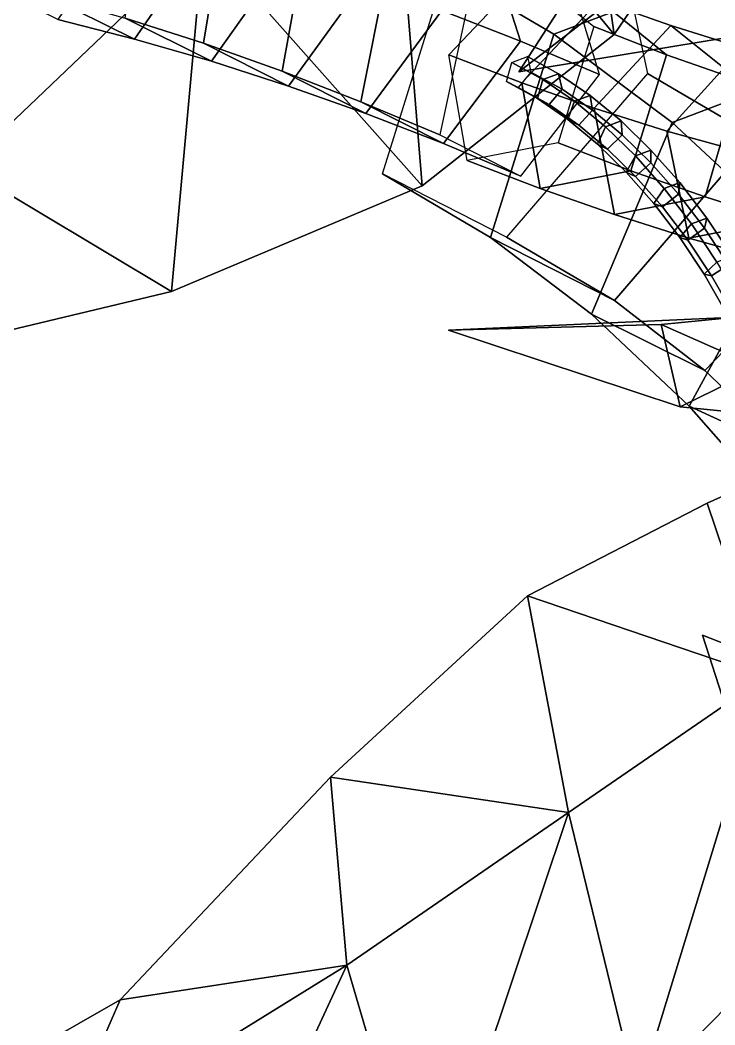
# Model space of a CAD drawing. Header units: metres. Extents: x -219 to 389, y -251 to 301.
# Drawn here: x 230.25 to 247.14, y -33.3 to -8.87 of the extents above; entities that cross this region are included whole.
import ezdxf

# ---------------------------------------------------------------- set-up
doc = ezdxf.new("R2010")
doc.units = ezdxf.units.M

msp = doc.modelspace()

# ---------------------------------------------------------------- linework, layer by layer
at = {"layer": 'Breeder_2Pdncle', "color": 3}
for points in [[(244.6397, -6.1383, 748.2801), (247.2648, -7.6797, 750.7367), (243.2263, -9.2122, 754.0906), (240.6012, -7.6708, 751.634)], [(245.5023, -10.1707, 744.828), (248.1274, -11.7122, 747.2846), (247.2648, -7.6797, 750.7367), (244.6397, -6.1383, 748.2801)], [(240.6012, -7.6708, 751.634), (243.2263, -9.2122, 754.0906), (241.6901, -14.155, 752.6307), (239.065, -12.6135, 750.1741)], [(247.2648, -7.6797, 750.7367), (250.1398, -9.8309, 753.2156), (246.1013, -11.3634, 756.5695), (243.2263, -9.2122, 754.0906)], [(243.2263, -9.2122, 754.0906), (246.1013, -11.3634, 756.5695), (244.1465, -16.02509, 754.734), (241.6901, -14.155, 752.6307)], [(250.1398, -9.8309, 753.2156), (252.9167, -12.4057, 755.3827), (248.8781, -13.9382, 758.7367), (246.1013, -11.3634, 756.5695)], [(242.0767, -14.1497, 745.9919), (244.7018, -15.6912, 748.4485), (248.1274, -11.7122, 747.2846), (245.5023, -10.1707, 744.828)], [(246.1013, -11.3634, 756.5695), (248.8781, -13.9382, 758.7367), (246.5161, -18.2556, 756.5681), (244.1465, -16.02509, 754.734)], [(244.7018, -15.6912, 748.4485), (246.901, -17.3885, 750.3209), (250.5838, -13.5823, 749.3879), (248.1274, -11.7122, 747.2846)], [(239.065, -12.6135, 750.1741), (241.6901, -14.155, 752.6307), (244.7018, -15.6912, 748.4485), (242.0767, -14.1497, 745.9919)], [(246.901, -17.3885, 750.3209), (249.0203, -19.4075, 751.9503), (252.9534, -15.8128, 751.2219), (250.5838, -13.5823, 749.3879)], [(241.6901, -14.155, 752.6307), (244.1465, -16.02509, 754.734), (246.901, -17.3885, 750.3209), (244.7018, -15.6912, 748.4485)], [(248.8781, -13.9382, 758.7367), (251.5152, -16.8981, 760.5595), (248.7634, -20.8131, 758.1055), (246.5161, -18.2556, 756.5681)], [(244.1465, -16.02509, 754.734), (246.5161, -18.2556, 756.5681), (249.0203, -19.4075, 751.9503), (246.901, -17.3885, 750.3209)], [(246.5161, -18.2556, 756.5681), (248.7634, -20.8131, 758.1055), (251.0281, -21.7177, 753.3123), (249.0203, -19.4075, 751.9503)]]:
    msp.add_3dface(points, dxfattribs=at)
at = {"layer": 'Breeder_Intrnd', "color": 3}
for points in [[(233.2714, -5.6411, 741.9654), (235.2292, -6.2699, 744.0355), (234.7116, -9.4357, 743.5624), (232.8046, -8.8224, 741.5464)], [(240.504, -8.6412, 742.3301), (242.4179, -9.3842, 744.2952), (241.5912, -6.8034, 746.0757), (239.6262, -6.04152, 744.0579)], [(231.1678, -8.8581, 735.2743), (233.0322, -9.3328, 737.3023), (234.7842, -6.8017, 736.2834), (232.8888, -6.3196, 734.2214)], [(235.2292, -6.2699, 744.0355), (237.1912, -6.9655, 746.0801), (236.6227, -10.1141, 745.5536), (234.7116, -9.4357, 743.5624)], [(233.0322, -9.3328, 737.3023), (234.9028, -9.8723, 739.3082), (236.6859, -7.3496, 738.323), (234.7842, -6.8017, 736.2834)], [(242.4179, -9.3842, 744.2952), (244.3336, -10.1914, 746.2331), (243.5581, -7.6313, 748.0657), (241.5912, -6.8034, 746.0757)], [(237.1912, -6.9655, 746.0801), (239.1562, -7.7275, 748.098), (238.5366, -10.8571, 747.5187), (236.6227, -10.1141, 745.5536)], [(234.9028, -9.8723, 739.3082), (236.7786, -10.476, 741.291), (238.5929, -7.9629, 740.339), (236.6859, -7.3496, 738.323)], [(229.0074, -7.7924, 737.4449), (230.9028, -8.2745, 739.5068), (233.0322, -9.3328, 737.3023), (231.1678, -8.8581, 735.2743)], [(239.1562, -7.7275, 748.098), (241.123, -8.5553, 750.088), (240.4523, -11.6643, 749.4565), (238.5366, -10.8571, 747.5187)], [(242.5681, -7.7156, 748.9182), (244.338, -8.3978, 750.7224), (242.4467, -10.3988, 751.8213), (240.6767, -9.7166, 750.0172)], [(244.1989, -9.03117, 746.8209), (245.9688, -9.7133, 748.6251), (244.338, -8.3978, 750.7224), (242.5681, -7.7156, 748.9182)], [(236.7786, -10.476, 741.291), (238.6583, -11.1438, 743.2493), (240.504, -8.6412, 742.3301), (238.5929, -7.9629, 740.339)], [(230.9028, -8.2745, 739.5068), (232.8046, -8.8224, 741.5464), (234.9028, -9.8723, 739.3082), (233.0322, -9.3328, 737.3023)], [(244.338, -8.3978, 750.7224), (246.0702, -9.003, 752.5014), (244.2077, -11.01459, 753.6299), (242.4467, -10.3988, 751.8213)], [(245.9688, -9.7133, 748.6251), (247.7299, -10.3291, 750.4336), (246.0702, -9.003, 752.5014), (244.338, -8.3978, 750.7224)], [(238.6583, -11.1438, 743.2493), (240.5409, -11.8751, 745.1819), (242.4179, -9.3842, 744.2952), (240.504, -8.6412, 742.3301)], [(232.8046, -8.8224, 741.5464), (234.7116, -9.4357, 743.5624), (236.7786, -10.476, 741.291), (234.9028, -9.8723, 739.3082)], [(243.3306, -11.8574, 746.6041), (245.1006, -12.5396, 748.4082), (245.9688, -9.7133, 748.6251), (244.1989, -9.03117, 746.8209)], [(246.0702, -9.003, 752.5014), (247.8056, -9.5477, 754.2969), (245.972, -11.5689, 755.4551), (244.2077, -11.01459, 753.6299)], [(247.7299, -10.3291, 750.4336), (249.4941, -10.8834, 752.2589), (247.8056, -9.5477, 754.2969), (246.0702, -9.003, 752.5014)], [(234.7116, -9.4357, 743.5624), (236.6227, -10.1141, 745.5536), (238.6583, -11.1438, 743.2493), (236.7786, -10.476, 741.291)], [(240.5409, -11.8751, 745.1819), (242.4252, -12.6696, 747.0878), (244.3336, -10.1914, 746.2331), (242.4179, -9.3842, 744.2952)], [(240.6767, -9.7166, 750.0172), (242.4467, -10.3988, 751.8213), (242.8909, -12.9696, 750.4134), (241.1209, -12.2875, 748.6093)], [(245.1006, -12.5396, 748.4082), (246.9086, -13.1726, 750.2648), (247.7299, -10.3291, 750.4336), (245.9688, -9.7133, 748.6251)], [(247.8056, -9.5477, 754.2969), (249.543, -10.03163, 756.1077), (247.7383, -12.06141, 757.296), (245.972, -11.5689, 755.4551)], [(236.6227, -10.1141, 745.5536), (238.5366, -10.8571, 747.5187), (240.5409, -11.8751, 745.1819), (238.6583, -11.1438, 743.2493)], [(242.4467, -10.3988, 751.8213), (244.2077, -11.01459, 753.6299), (244.6989, -13.6027, 752.27), (242.8909, -12.9696, 750.4134)], [(246.9086, -13.1726, 750.2648), (248.7199, -13.7426, 752.1385), (249.4941, -10.8834, 752.2589), (247.7299, -10.3291, 750.4336)], [(238.5366, -10.8571, 747.5187), (240.4523, -11.6643, 749.4565), (242.4252, -12.6696, 747.0878), (240.5409, -11.8751, 745.1819)], [(244.2077, -11.01459, 753.6299), (245.972, -11.5689, 755.4551), (246.5102, -14.1726, 754.1437), (244.6989, -13.6027, 752.27)], [(245.972, -11.5689, 755.4551), (247.7383, -12.06141, 757.296), (248.3237, -14.6791, 756.0336), (246.5102, -14.1726, 754.1437)], [(241.1209, -12.2875, 748.6093), (242.8909, -12.9696, 750.4134), (245.1006, -12.5396, 748.4082), (243.3306, -11.8574, 746.6041)], [(242.8909, -12.9696, 750.4134), (244.6989, -13.6027, 752.27), (246.9086, -13.1726, 750.2648), (245.1006, -12.5396, 748.4082)], [(244.6989, -13.6027, 752.27), (246.5102, -14.1726, 754.1437), (248.7199, -13.7426, 752.1385), (246.9086, -13.1726, 750.2648)], [(246.5102, -14.1726, 754.1437), (248.3237, -14.6791, 756.0336), (250.5334, -14.2491, 754.0284), (248.7199, -13.7426, 752.1385)]]:
    msp.add_3dface(points, dxfattribs=at)
at = {"layer": 'Breeder_Leaf', "color": 3}
for points in [[(243.1686, 1.3768, 764.7017), (244.6916, -9.2194, 767.0155), (239.1805, -2.5251, 767.7213)], [(243.1686, 1.3768, 764.7017), (239.1805, -2.5251, 767.7213), (244.6916, -9.2194, 767.0155)], [(243.1686, 1.3768, 764.7017), (247.5771, -4.9774, 763.8988), (244.6916, -9.2194, 767.0155)], [(243.1686, 1.3768, 764.7017), (244.6916, -9.2194, 767.0155), (247.5771, -4.9774, 763.8988)], [(239.1805, -2.5251, 767.7213), (240.0253, -12.8994, 771.1153), (234.7054, -6.9087, 771.1326)], [(239.1805, -2.5251, 767.7213), (234.7054, -6.9087, 771.1326), (240.0253, -12.8994, 771.1153)], [(244.6916, -9.2194, 767.0155), (240.0253, -12.8994, 771.1153), (239.1805, -2.5251, 767.7213)], [(244.6916, -9.2194, 767.0155), (239.1805, -2.5251, 767.7213), (240.0253, -12.8994, 771.1153)], [(248.9226, -4.2183, 764.8323), (249.3193, -10.9321, 772.9036), (244.9997, -5.2709, 771.272)], [(248.9226, -4.2183, 764.8323), (244.9997, -5.2709, 771.272), (249.3193, -10.9321, 772.9036)], [(228.888, -12.4532, 774.8708), (227.5856, -7.3212, 777.0546), (234.7054, -6.9087, 771.1326)], [(228.888, -12.4532, 774.8708), (234.7054, -6.9087, 771.1326), (227.5856, -7.3212, 777.0546)], [(234.7054, -6.9087, 771.1326), (233.9341, -15.4743, 775.0466), (228.888, -12.4532, 774.8708)], [(234.7054, -6.9087, 771.1326), (228.888, -12.4532, 774.8708), (233.9341, -15.4743, 775.0466)], [(240.0253, -12.8994, 771.1153), (233.9341, -15.4743, 775.0466), (234.7054, -6.9087, 771.1326)], [(240.0253, -12.8994, 771.1153), (234.7054, -6.9087, 771.1326), (233.9341, -15.4743, 775.0466)], [(233.9341, -15.4743, 775.0466), (222.3343, -18.2434, 774.2742), (228.888, -12.4532, 774.8708)], [(233.9341, -15.4743, 775.0466), (228.888, -12.4532, 774.8708), (222.3343, -18.2434, 774.2742)], [(248.3831, -24.8411, 752.9484), (246.9592, -20.614, 757.2839), (248.2372, -20.04263, 752.6621)], [(248.3831, -24.8411, 752.9484), (248.2372, -20.04263, 752.6621), (246.9592, -20.614, 757.2839)], [(242.59, -22.8725, 760.8785), (246.9592, -20.614, 757.2839), (248.3831, -24.8411, 752.9484)], [(242.59, -22.8725, 760.8785), (248.3831, -24.8411, 752.9484), (246.9592, -20.614, 757.2839)], [(243.5812, -28.135, 755.4665), (237.7959, -27.2763, 764.194), (242.59, -22.8725, 760.8785)], [(243.5812, -28.135, 755.4665), (242.59, -22.8725, 760.8785), (237.7959, -27.2763, 764.194)], [(242.59, -22.8725, 760.8785), (248.3831, -24.8411, 752.9484), (243.5812, -28.135, 755.4665)], [(242.59, -22.8725, 760.8785), (243.5812, -28.135, 755.4665), (248.3831, -24.8411, 752.9484)], [(250.5663, -25.285, 751.126), (248.1109, -27.7699, 756.2727), (246.8434, -23.8226, 753.7963)], [(250.5663, -25.285, 751.126), (246.8434, -23.8226, 753.7963), (248.1109, -27.7699, 756.2727)], [(248.3831, -24.8411, 752.9484), (245.2602, -35.03508, 750.441), (243.5812, -28.135, 755.4665)], [(248.3831, -24.8411, 752.9484), (243.5812, -28.135, 755.4665), (245.2602, -35.03508, 750.441)], [(248.3831, -24.8411, 752.9484), (249.2346, -31.05232, 748.3492), (245.2602, -35.03508, 750.441)], [(248.3831, -24.8411, 752.9484), (245.2602, -35.03508, 750.441), (249.2346, -31.05232, 748.3492)], [(238.1943, -31.8464, 758.3099), (232.6845, -32.6897, 765.7169), (237.7959, -27.2763, 764.194)], [(238.1943, -31.8464, 758.3099), (237.7959, -27.2763, 764.194), (232.6845, -32.6897, 765.7169)], [(237.7959, -27.2763, 764.194), (243.5812, -28.135, 755.4665), (238.1943, -31.8464, 758.3099)], [(237.7959, -27.2763, 764.194), (238.1943, -31.8464, 758.3099), (243.5812, -28.135, 755.4665)], [(243.5812, -28.135, 755.4665), (240.1327, -38.4491, 754.2064), (238.1943, -31.8464, 758.3099)], [(243.5812, -28.135, 755.4665), (238.1943, -31.8464, 758.3099), (240.1327, -38.4491, 754.2064)], [(245.2602, -35.03508, 750.441), (240.1327, -38.4491, 754.2064), (243.5812, -28.135, 755.4665)], [(245.2602, -35.03508, 750.441), (243.5812, -28.135, 755.4665), (240.1327, -38.4491, 754.2064)], [(238.1943, -31.8464, 758.3099), (234.2319, -40.414, 758.7348), (231.1532, -36.2082, 761.4651)], [(238.1943, -31.8464, 758.3099), (231.1532, -36.2082, 761.4651), (234.2319, -40.414, 758.7348)], [(231.1532, -36.2082, 761.4651), (232.6845, -32.6897, 765.7169), (238.1943, -31.8464, 758.3099)], [(231.1532, -36.2082, 761.4651), (238.1943, -31.8464, 758.3099), (232.6845, -32.6897, 765.7169)], [(240.1327, -38.4491, 754.2064), (234.2319, -40.414, 758.7348), (238.1943, -31.8464, 758.3099)], [(240.1327, -38.4491, 754.2064), (238.1943, -31.8464, 758.3099), (234.2319, -40.414, 758.7348)], [(222.6802, -38.4162, 761.0561), (232.6845, -32.6897, 765.7169), (231.1532, -36.2082, 761.4651)], [(222.6802, -38.4162, 761.0561), (231.1532, -36.2082, 761.4651), (232.6845, -32.6897, 765.7169)]]:
    msp.add_3dface(points, dxfattribs=at)
at = {"layer": 'Breeder_Petiole', "color": 3}
for points in [[(242.5829, -9.7571, 748.1938), (243.3387, -10.1757, 748.9126), (242.9631, -10.3183, 749.2245), (242.2073, -9.8997, 748.5057)], [(242.671, -10.1367, 747.8802), (243.4268, -10.5552, 748.5989), (243.3387, -10.1757, 748.9126), (242.5829, -9.7571, 748.1938)], [(242.2073, -9.8997, 748.5057), (242.9631, -10.3183, 749.2245), (242.8281, -10.7824, 749.0961), (242.0723, -10.3638, 748.3774)], [(242.3572, -10.5095, 747.993), (243.113, -10.928, 748.7117), (243.4268, -10.5552, 748.5989), (242.671, -10.1367, 747.8802)], [(243.3387, -10.1757, 748.9126), (244.1079, -10.7037, 749.5975), (243.7323, -10.8463, 749.9095), (242.9631, -10.3183, 749.2245)], [(243.4268, -10.5552, 748.5989), (244.1647, -11.06385, 749.2551), (244.1079, -10.7037, 749.5975), (243.3387, -10.1757, 748.9126)], [(242.0723, -10.3638, 748.3774), (242.8281, -10.7824, 749.0961), (243.113, -10.928, 748.7117), (242.3572, -10.5095, 747.993)], [(242.9631, -10.3183, 749.2245), (243.7323, -10.8463, 749.9095), (243.566, -11.291, 749.7523), (242.8281, -10.7824, 749.0961)], [(243.113, -10.928, 748.7117), (243.8317, -11.4247, 749.3502), (244.1647, -11.06385, 749.2551), (243.4268, -10.5552, 748.5989)], [(244.1079, -10.7037, 749.5975), (244.8605, -11.325, 750.2198), (244.4849, -11.4676, 750.5318), (243.7323, -10.8463, 749.9095)], [(244.1647, -11.06385, 749.2551), (244.8865, -11.6618, 749.851), (244.8605, -11.325, 750.2198), (244.1079, -10.7037, 749.5975)], [(242.8281, -10.7824, 749.0961), (243.566, -11.291, 749.7523), (243.8317, -11.4247, 749.3502), (243.113, -10.928, 748.7117)], [(243.7323, -10.8463, 749.9095), (244.4849, -11.4676, 750.5318), (244.2878, -11.889, 750.3482), (243.566, -11.291, 749.7523)], [(243.8317, -11.4247, 749.3502), (244.5346, -12.00836, 749.9299), (244.8865, -11.6618, 749.851), (244.1647, -11.06385, 749.2551)], [(243.566, -11.291, 749.7523), (244.2878, -11.889, 750.3482), (244.5346, -12.00836, 749.9299), (243.8317, -11.4247, 749.3502)], [(244.4849, -11.4676, 750.5318), (245.2137, -12.1761, 751.0855), (244.9866, -12.5706, 750.8782), (244.2878, -11.889, 750.3482)], [(244.8605, -11.325, 750.2198), (245.5893, -12.03366, 750.7736), (245.2137, -12.1761, 751.0855), (244.4849, -11.4676, 750.5318)], [(244.8865, -11.6618, 749.851), (245.5853, -12.3434, 750.381), (245.5893, -12.03366, 750.7736), (244.8605, -11.325, 750.2198)], [(244.5346, -12.00836, 749.9299), (245.215, -12.6734, 750.4452), (245.5853, -12.3434, 750.381), (244.8865, -11.6618, 749.851)], [(244.2878, -11.889, 750.3482), (244.9866, -12.5706, 750.8782), (245.215, -12.6734, 750.4452), (244.5346, -12.00836, 749.9299)], [(245.2137, -12.1761, 751.0855), (245.9115, -12.9652, 751.5652), (245.6556, -13.3293, 751.337), (244.9866, -12.5706, 750.8782)], [(245.5893, -12.03366, 750.7736), (246.2871, -12.8227, 751.2533), (245.9115, -12.9652, 751.5652), (245.2137, -12.1761, 751.0855)], [(245.5853, -12.3434, 750.381), (246.2543, -13.1021, 750.8398), (246.2871, -12.8227, 751.2533), (245.5893, -12.03366, 750.7736)], [(245.215, -12.6734, 750.4452), (245.8662, -13.4134, 750.8912), (246.2543, -13.1021, 750.8398), (245.5853, -12.3434, 750.381)], [(244.9866, -12.5706, 750.8782), (245.6556, -13.3293, 751.337), (245.8662, -13.4134, 750.8912), (245.215, -12.6734, 750.4452)], [(246.2871, -12.8227, 751.2533), (246.9473, -13.6846, 751.6545), (246.5717, -13.8271, 751.9664), (245.9115, -12.9652, 751.5652)], [(246.2543, -13.1021, 750.8398), (246.887, -13.9306, 751.2232), (246.9473, -13.6846, 751.6545), (246.2871, -12.8227, 751.2533)], [(245.9115, -12.9652, 751.5652), (246.5717, -13.8271, 751.9664), (246.2884, -14.1578, 751.7204), (245.6556, -13.3293, 751.337)], [(245.8662, -13.4134, 750.8912), (246.4821, -14.2214, 751.2637), (246.887, -13.9306, 751.2232), (246.2543, -13.1021, 750.8398)], [(245.6556, -13.3293, 751.337), (246.2884, -14.1578, 751.7204), (246.4821, -14.2214, 751.2637), (245.8662, -13.4134, 750.8912)], [(246.5717, -13.8271, 751.9664), (247.188, -14.7536, 752.285), (246.8788, -15.0481, 752.0245), (246.2884, -14.1578, 751.7204)], [(246.9473, -13.6846, 751.6545), (247.5636, -14.6111, 751.9731), (247.188, -14.7536, 752.285), (246.5717, -13.8271, 751.9664)], [(246.887, -13.9306, 751.2232), (247.4775, -14.8209, 751.5273), (247.5636, -14.6111, 751.9731), (246.9473, -13.6846, 751.6545)], [(246.2884, -14.1578, 751.7204), (246.8788, -15.0481, 752.0245), (247.0567, -15.08941, 751.5589), (246.4821, -14.2214, 751.2637)], [(246.4821, -14.2214, 751.2637), (247.0567, -15.08941, 751.5589), (247.4775, -14.8209, 751.5273), (246.887, -13.9306, 751.2232)], [(247.188, -14.7536, 752.285), (247.7543, -15.7358, 752.5182), (247.4212, -15.9916, 752.2466), (246.8788, -15.0481, 752.0245)], [(247.0567, -15.08941, 751.5589), (247.5844, -16.00916, 751.7741), (248.0199, -15.7644, 751.7494), (247.4775, -14.8209, 751.5273)], [(246.8788, -15.0481, 752.0245), (247.4212, -15.9916, 752.2466), (247.5844, -16.00916, 751.7741), (247.0567, -15.08941, 751.5589)]]:
    msp.add_3dface(points, dxfattribs=at)
at = {"layer": 'Breeder_Stipule', "color": 3}
for points in [[(242.3782, -10.1318, 748.1909), (244.7426, -6.4576, 737.9834), (249.1294, -4.9132, 742.9576)], [(242.3782, -10.1318, 748.1909), (249.1294, -4.9132, 742.9576), (244.7426, -6.4576, 737.9834)], [(249.1294, -4.9132, 742.9576), (253.0663, -8.36, 746.7916), (242.3782, -10.1318, 748.1909)], [(249.1294, -4.9132, 742.9576), (242.3782, -10.1318, 748.1909), (253.0663, -8.36, 746.7916)], [(251.5361, -18.7893, 785.3915), (250.2825, -15.8345, 779.175), (245.8369, -16.2729, 785.4384)], [(251.5361, -18.7893, 785.3915), (245.8369, -16.2729, 785.4384), (250.2825, -15.8345, 779.175)], [(251.0524, -15.9433, 790.7098), (246.2983, -18.2721, 789.8378), (240.6626, -16.4138, 794.8414)], [(251.0524, -15.9433, 790.7098), (240.6626, -16.4138, 794.8414), (246.2983, -18.2721, 789.8378)], [(251.0524, -15.9433, 790.7098), (251.5361, -18.7893, 785.3915), (246.2983, -18.2721, 789.8378)], [(251.0524, -15.9433, 790.7098), (246.2983, -18.2721, 789.8378), (251.5361, -18.7893, 785.3915)], [(246.2983, -18.2721, 789.8378), (245.8369, -16.2729, 785.4384), (240.6626, -16.4138, 794.8414)], [(246.2983, -18.2721, 789.8378), (240.6626, -16.4138, 794.8414), (245.8369, -16.2729, 785.4384)], [(251.5361, -18.7893, 785.3915), (245.8369, -16.2729, 785.4384), (246.2983, -18.2721, 789.8378)], [(251.5361, -18.7893, 785.3915), (246.2983, -18.2721, 789.8378), (245.8369, -16.2729, 785.4384)]]:
    msp.add_3dface(points, dxfattribs=at)

doc.saveas('drawing.dxf')
